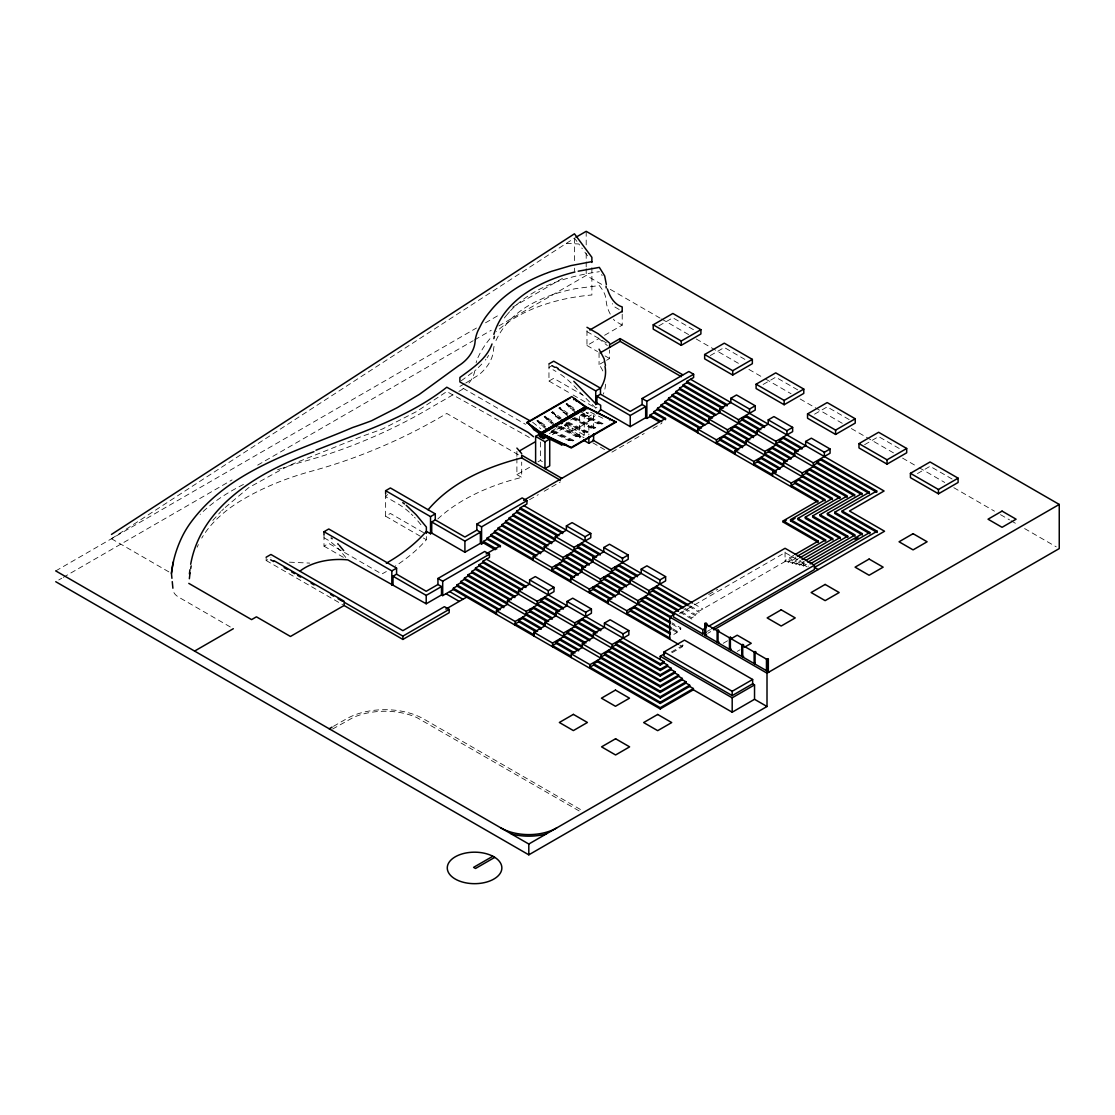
<?xml version="1.0" encoding="UTF-8"?>
<svg xmlns="http://www.w3.org/2000/svg" width="1115" height="1115" viewBox="0 0 1115 1115"><rect width="100%" height="100%" fill="white"/><g stroke="black" fill="none" stroke-linecap="round" stroke-linejoin="round"><path stroke-width="0.75" stroke-dasharray="5 3.75" d="M487.088 357.79L488.621 355.448M485.36 360.089L485.917 359.351M506.99 314.723L509.597 311.698M212.784 520.426L220.728 511.715M387.532 494.53L385.637 496.732L397.553 503.618A62.97 36.349 60 0 1 409.595 512.482M510.558 310.625C533.555 286.471 567.131 276.227 599.34 271.698M481.805 364.075L477.011 368.828M221.704 510.768L223.655 508.872M225.188 507.492L248.547 487.757L274.123 473.61A244.533 152.365 -9.7 0 1 292.325 464.147L362.807 435.993A501.987 267.377 1.7 0 0 382.57 428.927L416.508 411.588L446.794 391.546L528.259 436.801L532.203 439.979M461.22 380.814L475.993 369.832M111.402 538.782L574.448 238.108L577.068 241.634M55.75 570.908L476.467 328.019M485.513 322.806L500.579 314.096M512.649 307.141L563.897 277.551M58.761 579.967L61.771 578.225M63.29 577.361L232.059 479.91M257.676 465.122L473.178 340.716M474.683 339.838L491.255 330.277M498.795 325.928L586.197 275.461L602.769 285.022M464.272 383.894L459.882 386.431L525.513 424.327M465.736 383.058L479.032 374.724A82.566 47.666 0 0 0 493.248 352.27L493.624 349.037A78.803 45.492 0 0 1 494.196 345.748M452.899 394.849L424.467 411.254A482.628 278.638 0 0 1 352.452 445.47A378.306 218.415 0 0 1 303.601 461.526A257.983 148.95 0 0 0 282.903 467.882M458.878 391.393L461.875 389.665A64.043 36.976 0 0 0 463.784 388.145M552.524 365.344L548.956 367.406L555.981 371.448M586.964 330.611L586.964 345.469L598.713 338.695M604.595 335.294L622.212 325.12L622.212 313.566M548.956 363.922L548.956 381.065L553.709 378.32L582.378 394.863M658.812 325.887L672.847 317.789L694.993 330.584M602.811 370.933A81.966 47.332 0 0 0 599.062 364.605L605.069 361.135M606.574 360.27L609.584 358.528L609.584 349.957M266.164 557.207L266.164 560.511L270.917 557.765M546.782 429.387L541.082 425.303L537.04 420.773L537.974 420.243L546.336 426.223M553.96 425.233L548.273 421.163L544.218 416.634L545.151 416.09L553.514 422.083M559.131 419.31L551.66 412.341L552.594 411.797L560.957 417.777M567.591 415.895L558.991 408.104L559.925 407.574L568.274 413.554M575.911 412.564L570.211 408.494L566.169 403.964L567.103 403.421L575.452 409.414M324.005 534.754L324.005 546.141L328.758 543.395L381.846 574.03L386.334 571.549M541.082 425.303L542.029 424.773L547.716 428.843M548.273 421.163L549.207 420.62L554.894 424.704M555.702 416.871L556.65 416.327L561.193 419.588M563.033 412.634L563.967 412.104L568.525 415.365M570.211 408.494L571.145 407.951L576.845 412.034M385.637 493.722L385.637 516.217L390.389 513.471L424.801 533.332M551.228 431.212L557.207 427.756M570.657 419.993L576.636 416.55M565.612 423.435L566.545 422.892L584.232 431.547L588.455 431.993L583.298 432.09L565.612 423.435L565.612 426.153L566.545 425.623L566.545 422.892M549.319 433.679L565.528 424.327L585.473 435.826M573.096 395.003L595.731 408.062L596.915 407.379M587.549 413.484L588.497 412.954L586.156 412.675L587.549 413.484L587.549 410.766M552.301 434.697L565.528 427.059L583.995 437.721M579.507 411.045L588.859 416.453L593.612 413.707L593.612 432.146M710.255 355.587L724.29 347.49L744.959 359.434M568.678 440.523L573.849 440.439L568.678 440.523L551.061 431.895M575.856 436.383L581.027 436.3L575.856 436.383L558.239 427.756M583.298 432.09L584.232 431.547M590.615 427.853L595.786 427.77L590.615 427.853L572.999 419.226M597.793 423.714L602.964 423.63L597.793 423.714L580.176 415.087M538.001 461.847L540.371 460.467L543.047 462.014M516.9 458.042L516.9 474.628L530.322 466.878M529.527 499.715L538.336 494.628M544.204 491.241L560.343 481.931M611.926 452.146L644.219 433.498M653.028 428.411L661.836 423.324M763.106 384.48L775.733 377.191L797.894 389.985M814.549 414.181L827.177 406.891L849.337 419.686M333.483 726.325L346.291 718.938A54.663 31.568 0 0 1 423.756 719.022L583.034 810.981M332.535 729.071L353.316 717.447A51.973 30.007 0 0 1 416.731 717.516L579.633 811.218M864.599 444.69L878.62 436.592L900.781 449.387M917.436 473.582L930.063 466.293L952.196 479.074M708.666 594.518L717.656 589.333M679.551 613.529L785.058 552.608L808.542 566.155M793.727 555.284L785.058 560.288L788.751 562.42L797.601 557.305M690.297 605.975L699.189 611.104L793.727 556.524M685.14 608.483L695.495 614.463L699.189 612.344L699.189 611.104M788.751 562.42L788.751 561.179L796.124 556.915M681.446 611.842L691.816 617.822L695.495 615.703L695.495 614.463M788.751 561.179L792.43 563.312L792.43 562.072L798.438 558.601M792.43 563.312L799.943 558.963M672.652 628.707L677.084 631.271L680.777 629.139L680.777 627.912L671.885 622.783M792.43 562.072L796.11 564.204L796.11 562.964L800.542 560.413M677.084 631.271L677.084 632.498L673.404 634.63L673.404 635.871M796.11 564.204L800.542 561.639M796.11 562.964L799.79 565.096L799.79 563.856L804.291 561.263M799.79 565.096L804.291 562.49M806.424 564.274L803.483 565.988L803.483 564.747L806.424 563.047M671.328 652.038L684.471 644.456M707.384 631.327L710.408 629.599M672.15 652.665L682.575 646.644L682.575 643.355M707.746 633.32L710.743 631.592M723.203 643.299L727.719 640.693M737.224 651.397L740.039 649.78M289.454 562.169L309.747 563.103M566.336 243.377L578.81 243.99L582.295 248.701M590.504 412.202L603.759 418.696M582.755 413.721L602.964 423.63M581.821 414.264L602.03 424.16M581.11 414.543L598.727 423.17M575.577 417.874L595.786 427.77M574.643 418.418L594.853 428.313M572.469 417.972L591.549 427.324M568.26 422.097L588.455 431.993M567.312 422.641L587.521 432.536M560.817 426.39L581.027 436.3M558.322 426.181L580.079 436.829M559.173 427.212L576.789 435.84M553.639 430.543L573.849 440.439M552.706 431.087L572.901 440.982M551.995 431.366L569.612 439.993M610.295 289.37L660.01 318.082M661.529 318.946L688.638 334.612M696.178 338.96L739.858 364.173M748.904 369.4L763.97 378.096M765.475 378.961L791.079 393.748M800.124 398.975L813.685 406.794M815.19 407.672L842.313 423.324M851.344 428.55L864.905 436.369M866.411 437.247L893.533 452.899M902.565 458.112L917.631 466.809M919.136 467.687L944.753 482.474M953.799 487.687L994.469 511.172M1000.49 514.656L1009.535 519.869M1011.04 520.747L1018.566 525.095M1024.601 528.566L1056.24 546.838M619.215 309.538L614.727 306.946A95.667 55.234 0 0 1 612.316 303.642M622.212 325.12L614.727 320.799A95.667 55.234 0 0 1 613.473 319.169M586.964 331.615L608.177 343.866M586.964 345.469L597.529 351.573M605.055 355.922L609.584 358.528M548.956 381.065L571.591 394.125M566.545 425.623L564.204 425.345L565.612 426.153M592.818 442.808L604.567 449.596M803.483 564.747L807.162 566.88M799.79 563.856L803.483 565.988M518.391 454.808L446.794 413.47L437.498 418.836A500.886 289.189 0 0 1 362.793 454.321A396.884 229.146 0 0 1 315.963 469.945L305.036 473.025A239.391 138.204 0 0 0 241.37 500.398A175.626 101.395 0 0 0 201.745 538.099M516.9 474.628L521.695 477.401L521.695 462.098M693.976 603.856L702.868 608.985M688.819 606.351L699.189 612.344M683.648 608.86L695.495 615.703M679.969 612.219L691.816 619.062L691.816 617.822M671.885 624.01L680.777 629.139M672.652 629.933L677.084 632.498M679.718 645L682.575 646.644M385.637 516.217L421.832 537.109M423.338 537.988L426.362 539.73A210.038 121.27 0 0 1 394.905 566.35M324.005 537.764L328.354 540.273A50.523 29.171 60 0 1 336.841 547.214M324.005 546.141L343.378 557.319M266.164 560.511L342.598 604.623M111.472 538.754L169.94 572.511M230.317 626.964L179.139 597.417A19.457 11.234 0 0 1 173.048 589.877M566.169 403.964L574.518 409.944M558.991 408.104L567.34 414.097M551.66 412.341L562.81 420.313M544.218 416.634L553.974 423.616M537.04 420.773L545.402 426.766M532.608 422.209L540.803 428.801M598.281 338.152L607.327 345.566M565.528 424.327L572.246 430.934A104.35 60.252 0 0 0 595.187 415.561M595.731 408.062L579.354 391.783A69.534 40.14 60 0 0 566.058 378.473L564.065 376.898A69.534 40.14 60 0 0 558.002 372.675M567.103 403.421L571.145 407.951M559.925 407.574L563.967 412.104M552.594 411.797L556.65 416.327M545.151 416.09L549.207 420.62M537.974 420.243L542.029 424.773M345.775 557.416L339.531 549.96A50.523 29.171 60 0 0 337.747 548.106M420.94 524.761L417.693 520.803A62.97 36.349 60 0 0 414.529 517.29M584.915 252.227L587.535 255.753M785.058 552.064L785.058 561.528M599.062 352.605L599.062 364.605M591.884 267.6L591.884 294.987A134.65 77.743 0 0 0 496.454 331.713M588.859 416.453L588.859 434.892M586.197 231.321L586.197 244.91M586.197 253.398L586.197 260.185M586.197 261.886L586.197 266.973M586.197 268.673L586.197 275.461M584.26 413.331L584.26 435.129L579.507 437.874L579.507 416.076M574.448 238.108L574.448 261.454M574.448 268.116L574.448 271.447M572.246 428.188L572.246 430.934M540.371 442.028L540.371 460.467M516.9 451.394L516.9 456.37M426.362 536.552L426.362 539.73M411.254 514.029A62.97 36.349 60 0 1 412.898 515.632M601.501 274.625A56.921 32.865 0 0 1 602.156 275.544M504.356 317.998A164.463 90.315 -4.3 0 1 506.628 315.155M489.931 338.737A183.376 105.869 0 0 0 478.321 356.786A97.298 56.182 0 0 0 477.081 359.755M476.119 362.765A97.298 56.182 0 0 1 476.718 360.758M474.809 370.724A64.043 36.976 0 0 1 468.69 383.295M243.46 484.44A257.983 148.95 0 0 0 227.962 493.025A194.094 112.058 0 0 0 200.143 514.391M277.565 469.763A257.983 148.95 0 0 1 281.565 468.342M437.763 518.977A184.073 106.273 0 0 1 521.695 477.401M197.16 547.2A249.133 143.835 0 0 1 198.358 544.566M610.281 314.109A95.667 55.234 0 0 1 606.504 303.601L606.044 300.019A56.921 32.865 0 0 0 601.501 288.478L599.34 285.565L576.539 288.492A116.113 67.039 0 0 0 543.521 298.137L536.231 301.454A116.113 67.039 0 0 0 512.315 317.747L506.628 323.852A164.839 95.165 0 0 0 496.203 340.089A78.803 45.492 0 0 0 494.907 343.308M605.529 384.187A81.966 47.332 0 0 1 603.285 394.139"/><path stroke-width="1.5" d="M585.737 406.599L540.859 432.982L526.949 422.474L571.772 396.606L585.737 406.599L540.859 432.982L540.859 437.205L541.792 436.662L541.792 432.439M529.778 424.508L533.764 429.54L539.465 433.61L539.465 436.397L540.859 437.205M574.601 398.626L576.567 401.4M171.919 578.309L171.445 573.361L172.783 564.594A269.426 165.215 0.3 0 1 181.87 537.291A194.386 119.207 0.3 0 1 189.731 523.925C228.268 470.14 294.639 452.383 352.452 427.589A483.687 257.635 1.7 0 0 371.504 420.773L397.358 407.588L419.449 394.292L458.335 365.943C467.018 360.619 474.488 351.601 475.143 341.079A96.824 54.83 -6.8 0 1 475.854 337.023L476.119 336.005A96.824 54.83 -6.8 0 1 477.875 330.946L481.875 323.113A182.721 103.807 -6.7 0 1 485.053 317.984L486.196 316.381A182.916 100.448 -4.3 0 1 489.931 311.615C504.189 293.482 524.747 281.649 545.946 273.398M189.411 573.988L189.912 569.779M189.355 578.741L190.066 572.817M493.847 334.375C504.412 299.266 541.472 280.283 574.922 271.99M190.679 564.274C201.411 504.37 261.621 470.781 313.97 451.686M190.679 568.594L191.181 565.89M493.861 338.639L494.405 336.312M492.022 343.978C486.586 359.1 472.161 368.48 459.882 377.483L459.882 381.957L529.583 420.536M428.09 509.778C451.77 481.875 486.962 466.809 521.695 457.917L560.329 480.217M315.963 450.223C360.925 432.23 408.188 417.679 446.794 387.226L528.259 432.481L533.528 436.718M111.472 534.433L574.448 233.802L591.884 257.328L591.884 262.471M575.925 237.258L586.197 231.321L1059.25 504.44L1059.25 548.58L528.803 854.829L55.75 581.709M589.793 329.998L622.212 311.266M548.956 363.922L553.709 361.176L600.483 388.173L600.483 394.208L630.24 411.393L642.101 404.55L645.669 406.599L645.669 417.721L630.24 426.627L600.678 409.553L600.678 405.233L596.915 403.059M682.854 374.835L620.107 338.598L609.584 344.674L609.584 347.42M600.372 352.744L620.107 341.343L681.363 376.703M653.209 324.813L672.847 313.468L700.903 329.678L700.903 333.984L681.265 345.329L653.209 329.134L653.209 324.813L681.265 341.009L700.903 329.678M266.164 557.207L270.917 554.476L402.877 630.658L444.425 606.672L449.178 609.403L449.178 612.706L402.877 639.439L344.089 605.501L290.458 636.47L256.436 616.832L251.586 619.619L188.797 583.368M385.637 493.722L385.637 490.698L390.389 487.966L435.282 513.876L435.282 519.911L464.913 537.026L476.83 530.141L480.384 532.203L480.384 543.312L464.913 552.246L431.714 533.082L430.529 533.764L426.362 531.353A210.038 121.27 0 0 1 386.334 563.187M324.005 534.754L324.005 531.73L328.758 528.984L396.578 568.134L396.578 574.169L426.209 591.284L437.944 584.511L441.512 586.56L441.512 594.936L426.209 603.773L347.852 559.897A48.642 28.084 0 0 0 300.353 570.838M526.893 422.975L570.211 397.971M573.612 399.672L574.546 399.128L585.682 407.1M558.016 369.149L595.731 390.919L600.483 388.173M533.764 429.54L534.698 428.996M596.915 404.201L596.915 396.271L600.483 394.208M539.465 433.61L540.399 433.066M576.845 412.034L575.911 412.564L577.305 413.581L577.305 411.937M535.618 463.213L535.618 436.383L540.371 433.637M579.507 411.045L583.075 408.996M616.051 421.554L571.228 447.436L542.266 433.791L571.27 447.993L616.093 422.111L587.048 407.351L540.859 433.958L542.266 434.766M543.758 432.927L587.089 407.909L616.093 422.111M539.465 436.397L540.399 435.854M519.604 450.836L534.796 442.07M542.266 438.014L544.608 438.293L542.266 438.014L542.266 433.791M544.97 441.791L549.723 439.045L549.723 465.875L544.97 468.621L544.97 441.791L535.618 436.383M704.652 354.514L724.29 343.169L752.346 359.378L752.346 363.699L732.708 375.03L704.652 358.835L704.652 354.514L732.708 370.71L752.346 359.378M194.595 651.076L233.328 628.707M385.637 490.698L430.529 516.621L435.282 513.876M543.674 438.822L543.674 436.104L561.347 444.76L562.281 444.216M642.101 404.55L642.101 398.515L688.875 371.504L693.628 374.25L693.628 377.539L686.91 381.428L686.91 382.654L727.133 405.888L727.133 404.647L686.91 381.428M431.714 533.082L431.714 521.973L435.282 519.911M609.473 419.867L610.407 419.324M642.101 398.515L646.853 401.261L693.628 374.25M596.915 396.271L630.24 415.505L645.669 406.599M721.962 408.383L683.23 386.013L683.23 384.786L686.91 382.654M816.988 463.241L816.988 462.014L869.352 492.245L869.352 493.485L816.988 463.241L813.309 465.373L861.993 493.485L861.993 494.712L679.551 389.372L679.551 388.145L683.23 386.013M714.604 415.101L675.857 392.745L675.857 391.504L679.551 389.372M710.924 418.46L672.178 396.104L672.178 394.863L675.857 392.745M583.521 440.188L588.859 443.282L593.612 440.536L593.612 433.833M838.396 497.555L668.498 399.463L668.498 398.222L672.178 396.104M703.551 425.191L664.819 402.822L664.819 401.581L668.498 399.463M699.872 428.55L661.125 406.181L661.125 404.94L664.819 402.822M825.17 500.886L794.897 483.408L791.218 485.541L817.797 500.886L817.797 502.126L657.446 409.539L657.446 408.313L661.125 406.181M653.766 411.672L665.53 418.46L665.53 419.686L653.766 412.898L653.766 411.672L657.446 409.539M658.909 421.623L650.087 416.536L650.087 415.031L653.766 412.898M645.669 417.721L646.853 418.404L650.087 416.536M324.005 531.73L391.825 570.88L396.578 568.134M476.83 530.141L476.83 524.106L522.182 497.917L526.935 500.663L526.935 503.952L520.259 507.813L520.259 509.039L562.699 533.541M523.66 500.37L665.53 418.46M393.01 584.595L393.01 576.232L396.578 574.169M476.83 524.106L481.582 526.851L526.935 500.663M557.542 536.05L516.58 512.398L516.58 511.172L520.259 509.039M431.714 521.973L464.913 541.137L480.384 532.203M678.491 611.368L512.9 515.757L512.9 514.531L516.58 512.398M509.221 517.89L551.646 542.392L551.646 543.618L509.221 519.13L509.221 517.89L512.9 515.757M546.503 546.141L505.541 522.489L505.541 521.249L509.221 519.13M670.408 623.16L501.848 525.848L501.848 524.607L505.541 522.489M498.168 527.966L540.594 552.469L540.594 553.695L498.168 529.207L498.168 527.966L501.848 525.848M535.451 556.218L494.489 532.566L494.489 531.339L498.168 529.207M678.296 644.177L490.809 535.925L490.809 534.698L494.489 532.566M487.116 538.057L500.384 545.709L500.384 546.949L487.116 539.284L487.116 538.057L490.809 535.925M719.774 408.898L730.827 402.529L730.827 398.278L736.527 394.975L755.231 405.776L755.231 410.027L738.478 419.7L719.774 408.898L719.774 412.606L708.722 418.989L708.722 422.683L697.683 429.066L697.683 432.773M495.227 549.737L483.436 542.921L483.436 541.416L487.116 539.284M756.095 384.215L775.733 372.87L803.79 389.079L803.79 393.4L784.152 404.731L756.095 388.536L756.095 384.215L784.152 400.41L803.79 389.079M480.384 543.312L481.582 543.995L483.436 542.921M437.944 584.511L437.944 578.476L484.718 551.465L489.471 554.211L489.471 557.5L482.795 561.361L482.795 562.587L524.426 586.629M486.14 553.932L500.384 545.709M437.944 578.476L442.697 581.208L489.471 554.211M520.747 589.988L479.115 565.96L479.115 564.72L482.795 562.587M393.01 576.232L426.209 595.396L441.512 586.56M730.827 398.278L749.531 409.066L755.231 405.776M460.704 581.528L503.813 606.421L503.813 607.647L460.704 582.755L460.704 581.528L464.384 579.396L660.233 692.471L682.324 679.704L682.324 678.478L678.645 676.345L660.233 686.979L604.72 654.937L604.72 653.697L608.4 651.564L660.233 681.488L674.951 672.986L674.951 671.76L671.272 669.627L660.233 676.011L475.436 569.319L475.436 568.079L479.115 565.96M471.743 571.438L514.865 596.33L514.865 597.57L471.743 572.678L471.743 571.438L475.436 569.319M509.694 600.065L468.063 576.037L468.063 574.796L471.743 572.678M464.384 579.396L464.384 578.155L468.063 576.037M764.555 427.491L745.851 416.689L742.158 418.808L760.876 429.61M759.427 430.014L742.158 420.048L738.478 422.167L757.183 432.968M498.642 610.156L457.011 586.114L457.011 584.887L460.704 582.755M708.722 418.989L727.44 429.791L738.478 423.407L738.478 419.7M1059.25 504.44L767.009 673.167L767.009 706.506L754.534 699.3L732.193 712.206L693.377 689.795L660.233 708.931L453.331 589.473L453.331 588.246L457.011 586.114M753.503 437.568L734.799 426.766L731.119 428.899L749.824 439.686M441.512 594.936L442.697 595.619L453.331 589.473M748.388 440.091L731.119 430.125L727.44 432.258L746.144 443.059M555.326 536.552L566.378 530.183L566.378 525.932L572.079 522.628L590.783 533.43L590.783 537.681L574.03 547.354L555.326 536.552L555.326 540.259L544.273 546.643L544.273 550.336L533.235 556.72L533.235 560.427M697.683 429.066L716.388 439.868L727.44 433.484L727.44 429.791M723.746 436.843L723.746 435.617L742.465 446.418L742.465 447.645L723.746 436.843L720.067 438.976L738.771 449.777M737.336 450.181L720.067 440.202L716.388 442.334L735.092 453.136M757.183 430.502L768.235 424.118L768.235 419.867L773.935 416.578L792.64 427.38L792.64 431.63L775.901 441.303L757.183 430.502L757.183 434.209L746.144 440.578L746.144 444.286L735.092 450.669L735.092 454.376M445.889 609.111L466.614 597.152M344.089 605.501L344.089 602.198L402.877 636.135L449.178 609.403M566.378 525.932L585.082 536.719L590.783 533.43M598.671 554.308L581.403 544.343L577.723 546.462L596.427 557.263L596.427 556.037M807.539 413.916L827.177 402.571L855.233 418.78L855.233 423.101L835.595 434.432L807.539 418.236L807.539 413.916L835.595 430.111L855.233 418.78M594.992 557.667L577.723 547.702L574.03 549.82L592.748 560.622M544.273 546.643L562.991 557.444L574.03 551.061L574.03 547.354M587.619 564.385L570.35 554.42L566.671 556.552L585.375 567.354L585.375 566.113M583.939 567.744L566.671 557.779L562.991 559.911L581.696 570.713M768.235 419.867L786.939 430.669L792.64 427.38M518.545 590.504L529.597 584.121L529.597 579.87L535.298 576.58L554.002 587.382L554.002 591.633L537.249 601.306L518.545 590.504L518.545 594.211L507.492 600.581L507.492 604.288L496.454 610.672L496.454 614.365M533.235 556.72L551.939 567.521L562.991 561.138L562.991 557.444M576.567 574.476L559.298 564.497L555.618 566.629L574.323 577.431L574.323 576.19M572.887 577.835L555.618 567.87L551.939 569.988L570.643 580.79M796.849 451.617L779.58 441.651L779.58 440.411L783.26 438.279L801.964 449.08L801.964 447.854L783.26 437.052L783.26 438.279M779.58 441.651L775.901 443.77L794.605 454.572M746.144 440.578L764.848 451.38L775.901 445.01L775.901 441.303M785.796 461.694L768.528 451.728L768.528 450.488L772.207 448.369L790.925 459.171L790.925 457.93L772.207 447.129L772.207 448.369M768.528 451.728L764.848 453.861L783.552 464.648M592.748 558.155L603.786 551.772L603.786 547.521L609.487 544.232L628.205 555.033L628.205 559.284L611.452 568.957L592.748 558.155L592.748 561.862L581.696 568.232L581.696 571.939L570.643 578.323L570.643 582.03M735.092 450.669L753.796 461.471L764.848 455.087L764.848 451.38M776.193 472.607L757.489 461.805L757.489 460.579L761.169 458.446L779.873 469.248L779.873 468.021L761.169 457.22L761.169 458.446M757.489 461.805L753.796 463.938L772.514 474.739M794.605 452.105L805.657 445.721L805.657 441.47L811.358 438.181L830.062 448.983L830.062 453.234L813.309 462.906L794.605 452.105L794.605 455.812L783.552 462.181L783.552 465.889L772.514 472.272L772.514 475.966M529.597 579.87L548.301 590.671L554.002 587.382M544.622 598.281L544.622 597.055L563.326 607.856L563.326 609.083L544.622 598.281L540.928 600.414L559.646 611.215M558.197 611.619L540.928 601.64L537.249 603.773L555.953 614.574M507.492 600.581L526.21 611.382L537.249 605.013L537.249 601.306M533.569 608.372L533.569 607.131L552.273 617.933L552.273 619.173L533.569 608.372L529.89 610.49L548.594 621.292M547.158 621.696L529.89 611.731L526.21 613.849L544.914 624.651M603.786 547.521L622.491 558.322L628.205 555.033M329.218 728.792L332.061 727.147M496.454 610.672L515.158 621.473L526.21 615.09L526.21 611.382M522.517 618.449L522.517 617.208L541.235 628.01L541.235 629.25L522.517 618.449L518.837 620.581L537.542 631.383M536.106 631.787L518.837 621.808L515.158 623.94L533.862 634.742M637.515 576.734L618.811 565.946L615.132 568.065L633.836 578.866L633.836 577.626M632.4 579.27L615.132 569.305L611.452 571.424L630.156 582.225M581.696 568.232L600.4 579.033L611.452 572.664L611.452 568.957M626.477 586.825L607.773 576.023L604.079 578.141L622.797 588.943M621.348 589.347L604.079 579.382L600.4 581.514L619.104 592.302M805.657 441.47L824.361 452.272L830.062 448.983M555.953 612.107L567.005 605.724L567.005 601.473L572.706 598.184L591.41 608.985L591.41 613.236L574.671 622.909L555.953 612.107L555.953 615.814L544.914 622.184L544.914 625.891L533.862 632.275L533.862 635.968M570.643 578.323L589.347 589.124L600.4 582.741L600.4 579.033M615.424 596.901L596.72 586.1L593.041 588.232L611.745 599.034M610.309 599.438L593.041 589.459L589.347 591.591L608.065 602.393M816.988 462.014L820.682 459.882L876.724 492.245L876.724 491.004L820.682 458.655L820.682 459.882M783.552 462.181L802.256 472.983L813.309 466.614L813.309 462.906M847.261 497.179L805.95 473.331L805.95 472.091L809.629 469.973L854.634 495.952L854.634 494.712L809.629 468.732L809.629 469.973M805.95 473.331L802.256 475.45L839.902 497.179L839.902 498.419M630.156 579.758L641.209 573.375L641.209 569.124L646.909 565.835L665.613 576.636L665.613 580.887L648.86 590.56L630.156 579.758L630.156 583.466L619.104 589.835L619.104 593.542L608.065 599.926L608.065 603.619M858.982 443.617L878.62 432.272L906.69 448.481L906.69 452.802L887.038 464.133L858.982 447.937L858.982 443.617L887.038 459.812L906.69 448.481M772.514 472.272L791.218 483.074L802.256 476.69L802.256 472.983M794.897 483.408L794.897 482.182L798.577 480.049L832.529 499.645M567.005 601.473L585.71 612.274L591.41 608.985M595.619 633.222L578.351 623.243L578.351 622.017L582.03 619.884L600.734 630.686L600.734 629.459L582.03 618.658L582.03 619.884M578.351 623.243L574.671 625.376L593.375 636.177M544.914 622.184L563.619 632.986L574.671 626.602L574.671 622.909M584.567 643.299L567.298 633.334L567.298 632.093L570.978 629.975L589.696 640.763L589.696 639.536L570.978 628.735L570.978 629.975M567.298 633.334L563.619 635.452L582.323 646.254M641.209 569.124L659.913 579.925L665.613 576.636M533.862 632.275L552.566 643.062L563.619 636.693L563.619 632.986M573.528 653.376L556.26 643.411L556.26 642.17L559.939 640.052L578.643 650.853L578.643 649.613L559.939 638.811L559.939 640.052M556.26 643.411L552.566 645.543L571.284 656.345M687.328 605.501L656.233 587.535L652.54 589.668L683.648 607.619M682.171 608.01L652.54 590.894L648.86 593.027L678.491 610.128M619.104 589.835L637.822 600.637L648.86 594.267L648.86 590.56M673.321 613.877L645.181 597.626L641.501 599.745L671.119 616.846M671.119 618.086L641.501 600.985L637.822 603.104L670.408 621.919M593.375 633.71L604.428 627.327L604.428 623.076L610.128 619.787L628.832 630.588L628.832 634.839L612.079 644.512L593.375 633.71L593.375 637.404L582.323 643.787L582.323 647.494L571.284 653.864L571.284 657.571M608.065 599.926L626.769 610.727L637.822 604.344L637.822 600.637M783.19 520.872L818.271 541.123L818.271 542.35L783.19 522.099L783.19 520.872L817.797 500.886M671.16 629.083L634.128 607.703L630.449 609.835L670.45 632.916M783.19 522.099L786.2 520.37M670.45 634.156L630.449 611.062L626.769 613.194L669.725 637.989M790.563 519.632L825.63 539.883L825.63 541.123L790.563 520.872L790.563 519.632L825.17 499.645L794.897 482.182M790.563 520.872L795.079 518.266M833.003 539.883L797.922 519.632L797.922 518.405L832.529 498.419L798.577 478.809L798.577 480.049M840.362 538.643L805.295 518.405L805.295 517.165L839.902 497.179M846.271 536.566L812.654 517.165L812.654 515.924L847.261 495.952L805.95 472.091M855.093 536.176L820.013 515.924L820.013 514.698L854.634 494.712M862.466 534.949L827.386 514.698L827.386 513.457L861.993 493.485M604.428 623.076L623.132 633.878L628.832 630.588M834.745 512.231L869.825 532.482L869.825 533.709L834.745 513.457L834.745 512.231L869.352 492.245M842.118 510.991L877.184 531.242L877.184 532.482L842.118 512.231L842.118 510.991L876.724 491.004M910.425 473.318L930.063 461.972L958.106 478.168L958.106 482.488L938.454 493.82L910.425 477.638L910.425 473.318L938.454 489.499L958.106 478.168M615.759 644.846L615.759 643.62L619.452 641.487L660.233 665.028L663.913 662.909L667.592 665.028L667.592 666.268L660.233 670.519L615.759 644.846L612.079 646.979L660.233 674.77L671.272 668.387L671.272 669.627M582.323 643.787L601.027 654.589L612.079 648.205L612.079 644.512M669.725 639.23L669.725 616.999L674.213 614.407M604.72 654.937L601.027 657.056L660.233 691.23L682.324 678.478M571.284 653.864L589.988 664.665L601.027 658.296L601.027 654.589M593.668 665.014L593.668 663.773L597.347 661.655L660.233 697.948L686.004 683.077L689.683 685.195L689.683 686.436L660.233 703.44L593.668 665.014L589.988 667.132L660.233 707.691L693.377 688.554L693.377 689.795M795.176 554.462L818.271 541.123M797.601 556.064L825.63 539.883M799.943 557.737L833.003 538.643L797.922 518.405M802.006 559.563L840.362 537.416L805.295 517.165M805.783 560.399L847.735 536.176L847.735 537.416M807.901 562.197L855.093 534.949L820.013 514.698M768.904 672.066L704.764 635.048L704.764 623.522L705.697 622.978L706.631 623.522L706.631 626.811M706.631 623.522L705.697 624.066L705.697 635.578L706.631 635.048M810.145 563.911L862.466 533.709L827.386 513.457M854.982 539.256L857.979 537.542M813.797 564.831L869.825 532.482M664.024 651.941L684.471 640.135L752.639 679.481L752.639 683.802L732.193 695.607L664.024 656.261L664.024 651.941L732.193 691.286L752.639 679.481M645.181 597.626L645.181 596.386L702.868 629.627L705.879 627.884M708.889 626.142L814.41 565.221L814.41 569.542L711.914 628.721M660.233 659.55L660.233 656.261L664.693 653.669M877.184 531.242L814.521 567.423L818.201 569.542M814.41 565.221L785.058 548.287L673.53 612.679L673.53 616.999L702.868 633.947L705.879 632.205M704.764 635.048L705.697 634.505M713.725 629.877L884.557 531.242L849.477 510.991L884.084 491.004L690.589 379.295M619.452 641.487L619.452 640.247L660.233 663.801L663.913 661.669L663.913 662.909M615.759 643.62L660.233 669.279L667.592 665.028M730.437 639.118L737.224 635.202L751.259 643.299L744.249 647.355M608.4 651.564L608.4 650.338L660.233 680.261L674.951 671.76M604.72 653.697L660.233 685.739L678.645 675.119L678.645 676.345M597.347 661.655L597.347 660.414L660.233 696.722L686.004 681.836L686.004 683.077M593.668 663.773L660.233 702.199L689.683 685.195M743.649 656.414L742.715 656.958L742.715 645.432L743.649 644.888L742.715 644.359L741.782 644.888L741.782 656.414M755.064 662.993L754.13 663.537L754.13 652.01L755.064 651.481L755.998 652.01L755.064 652.554L755.064 664.08M767.399 659.676L768.333 659.146L768.333 670.659L767.399 671.202L767.399 659.676L704.764 623.522M660.233 656.261L732.193 697.809L754.534 684.903L754.534 699.3M492.816 856.264L473.582 867.359L475.52 868.474L494.753 857.379M55.75 570.908L528.803 844.027L767.009 706.506M550.615 271.642L548.329 272.506M547.813 272.701L546.852 273.063M551.005 271.489L570.922 265.607L591.884 261.635M546.336 833.895L544.914 834.313A42.091 24.307 0 0 1 512.691 834.313L511.269 833.895M578.197 271.21L599.34 267.391L604.678 275.949L606.365 284.52M563.702 444.369L566.518 444.662L561.347 444.76M550.503 438.446L554.922 440.606M764.555 426.251L745.851 415.449L745.851 416.689M586.964 327.294L598.281 333.831L609.584 343.099M683.23 384.786L723.454 408.006L723.454 406.78M779.58 440.411L798.284 451.213M679.551 388.145L719.774 411.365M675.857 391.504L716.095 414.738M753.503 436.327L734.799 425.526L734.799 426.766M672.178 394.863L712.415 418.097L712.415 416.857M768.528 450.488L787.232 461.289M668.498 398.222L708.722 421.456M664.819 401.581L705.042 424.815M661.125 404.94L701.363 428.174L701.363 426.933M757.489 460.579L776.193 471.38M657.446 408.313L697.683 431.533M650.087 415.031L661.836 421.818M812.654 515.924L847.735 536.176M551.981 365.664L554.991 367.406M585.682 408.076L587.089 408.884M592.818 440.077L610.449 450.251M545.723 436.732L549.723 439.045M540.859 435.575L542.266 436.383M561.807 478.335L521.695 455.171L521.695 457.917M523.952 505.68L692.499 602.992M520.259 507.813L562.699 532.301M637.515 575.507L618.811 564.706L618.811 565.946M688.819 605.124L656.233 586.309L656.233 587.535M516.58 511.172L559.005 535.66M768.333 659.146L766.465 659.146L766.465 670.659M512.9 514.531L555.326 539.019M626.477 585.584L607.773 574.783L607.773 576.023M767.399 670.115L768.333 670.659M505.541 521.249L547.967 545.751M669.725 616.999L767.009 673.167M501.848 524.607L544.273 549.11M615.424 595.675L596.72 584.873L596.72 586.1M671.16 627.843L634.128 606.476L634.128 607.703M494.489 531.339L536.914 555.827M752.639 683.802L754.534 684.903M490.809 534.698L533.235 559.186M483.436 541.416L496.705 549.068M486.475 559.228L663.913 661.669M667.592 666.268L671.272 668.387M482.795 561.361L525.904 586.253L525.904 587.48M674.951 672.986L678.645 675.119M682.324 679.704L686.004 681.836M479.115 564.72L522.224 589.612L522.224 588.372M578.351 622.017L597.055 632.818M689.683 686.436L693.377 688.554M475.436 568.079L518.545 592.971M468.063 574.796L511.186 599.689L511.186 598.462M567.298 632.093L586.002 642.895M464.384 578.155L507.492 603.048M457.011 584.887L500.133 609.78L500.133 608.539M556.26 642.17L574.964 652.972M453.331 588.246L496.454 613.139M449.652 591.605L462.934 599.271M445.972 593.724L459.255 601.403M273.969 560.678L344.089 601.18M270.666 559.814L273.663 561.542M284.158 567.591L287.154 569.319M291.642 571.925L294.639 573.654M297.635 575.382L300.632 577.11M311.127 583.173L314.123 584.901M330.611 594.42L333.608 596.149M338.096 598.741L342.598 601.333M555.981 367.128L558.002 368.354M568.734 416.717L570.127 417.721L570.127 416.09M553.96 425.233L555.368 426.251L555.368 424.606M526.949 422.474L540.914 432.481M402.766 502.656L404.494 503.938M331.225 538.029L332.186 538.768M406.208 505.276L416.118 514.698L426.362 527.033L426.362 533.388M595.731 403.742L573.835 381.316M337.747 543.786L338.653 544.705M516.9 448.077L521.695 453.596M339.531 545.639L343.699 550.615M599.062 349.176L604.107 358.765L605.473 365.413M607.368 288.966C609.835 296.576 614.058 304.339 622.212 306.946L622.212 311.907M172.254 581.612L172.895 588.218M938.454 489.499L938.454 493.82M887.038 459.812L887.038 464.133M835.595 430.111L835.595 434.432M824.361 452.272L824.361 456.523M791.218 483.074L791.218 486.767M786.939 430.669L786.939 434.92M784.152 400.41L784.152 404.731M753.796 461.471L753.796 465.164M749.531 409.066L749.531 413.331M742.158 417.581L742.158 420.048M732.708 370.71L732.708 375.03M732.193 691.286L732.193 695.607M732.193 697.809L732.193 712.206M731.119 427.658L731.119 430.125M720.067 437.735L720.067 440.202M716.388 439.868L716.388 443.575M702.868 629.627L702.868 633.947M681.265 341.009L681.265 345.329M660.233 663.801L660.233 665.028M660.233 669.279L660.233 670.519M660.233 674.77L660.233 676.011M660.233 680.261L660.233 681.488M660.233 685.739L660.233 686.979M660.233 691.23L660.233 692.471M660.233 696.722L660.233 697.948M660.233 702.199L660.233 703.44M660.233 707.691L660.233 708.931M659.913 579.925L659.913 584.176M652.54 588.427L652.54 590.894M646.853 401.261L646.853 418.404M641.501 598.518L641.501 600.985M630.449 608.595L630.449 611.062M630.24 415.505L630.24 426.627M626.769 610.727L626.769 614.421M623.132 633.878L623.132 638.128M622.491 558.322L622.491 562.573M620.107 338.598L620.107 341.343M615.132 566.824L615.132 569.305M604.079 576.915L604.079 579.382M600.107 555.145L600.107 553.904L581.403 543.103L581.403 544.343M595.731 390.919L595.731 404.634M593.041 586.992L593.041 589.459M589.988 664.665L589.988 668.373M589.347 589.124L589.347 592.818M589.054 565.221L589.054 563.981L570.35 553.179L570.35 554.42M588.859 436.564L588.859 443.282M585.71 612.274L585.71 616.525M585.082 536.719L585.082 540.984M584.748 407.644L584.748 410.459M583.34 408.271L583.34 411.059M578.239 411.407L578.239 413.038M578.016 575.298L578.016 574.072L559.298 563.27L559.298 564.497M577.723 545.235L577.723 547.702M571.061 415.547L571.061 417.177M566.671 555.312L566.671 557.779M562.336 420.397L562.336 423.184M561.403 420.94L561.403 423.728M556.775 425.414L556.775 427.045M556.301 424.076L556.301 425.707M555.618 565.389L555.618 567.87M552.566 643.062L552.566 646.77M551.939 567.521L551.939 571.228M549.124 428.216L549.124 429.846L547.716 428.843L546.782 429.387L548.19 430.39L548.19 428.759M548.301 590.671L548.301 594.922M540.928 599.173L540.928 601.64M529.89 609.264L529.89 611.731M528.803 844.027L528.803 854.829M518.837 619.341L518.837 621.808M515.158 621.473L515.158 625.167M481.582 526.851L481.582 543.995M464.913 541.137L464.913 552.246M442.697 581.208L442.697 595.619M430.529 516.621L430.529 533.764M426.209 595.396L426.209 603.773M402.877 636.135L402.877 639.439M391.825 570.88L391.825 585.291M604.985 366.403A81.966 47.332 0 0 1 600.483 388.354M556.664 827.943A39.401 22.746 0 0 1 500.942 827.943M600.678 409.553A104.35 60.252 0 0 1 597.138 413.595M606.226 287.949A95.667 55.234 0 0 1 606.044 286.165M171.445 573.375A268.952 155.278 0 0 1 173.424 561.765M718.046 630.1L717.112 630.644L717.112 642.17L718.98 642.17L718.046 642.7L718.046 631.188L718.98 630.644L718.046 630.1M573.375 714.38L559.34 722.478L573.375 730.59L587.41 722.478L573.375 714.38M615.466 690.087L601.431 698.185L615.466 706.283L629.501 698.185L615.466 690.087M730.381 637.222L729.447 637.766L729.447 649.292L731.315 649.292L730.381 649.836L730.381 638.31L731.315 637.766L730.381 637.222M781.197 609.821L767.162 617.919L781.197 626.017L795.218 617.919L781.197 609.821M825.156 584.441L811.121 592.539L825.156 600.637L839.177 592.539L825.156 584.441M869.115 559.061L855.08 567.159L869.115 575.256L883.15 567.159L869.115 559.061M913.074 533.681L899.052 541.779L913.074 549.876L927.109 541.779L913.074 533.681M1002.064 511.102L988.029 519.2L1002.064 527.311L1016.1 519.2L1002.064 511.102M615.591 738.757L601.556 746.855L615.591 754.966L629.627 746.855L615.591 738.757M657.683 714.464L643.648 722.562L657.683 730.659L671.718 722.562L657.683 714.464M493.847 856.78L491.157 855.428A27.29 15.749 0 0 0 447.923 864.515A27.29 15.749 0 0 0 480.454 883.303A27.29 15.749 0 0 0 496.203 858.327L493.847 856.78"/></g></svg>
